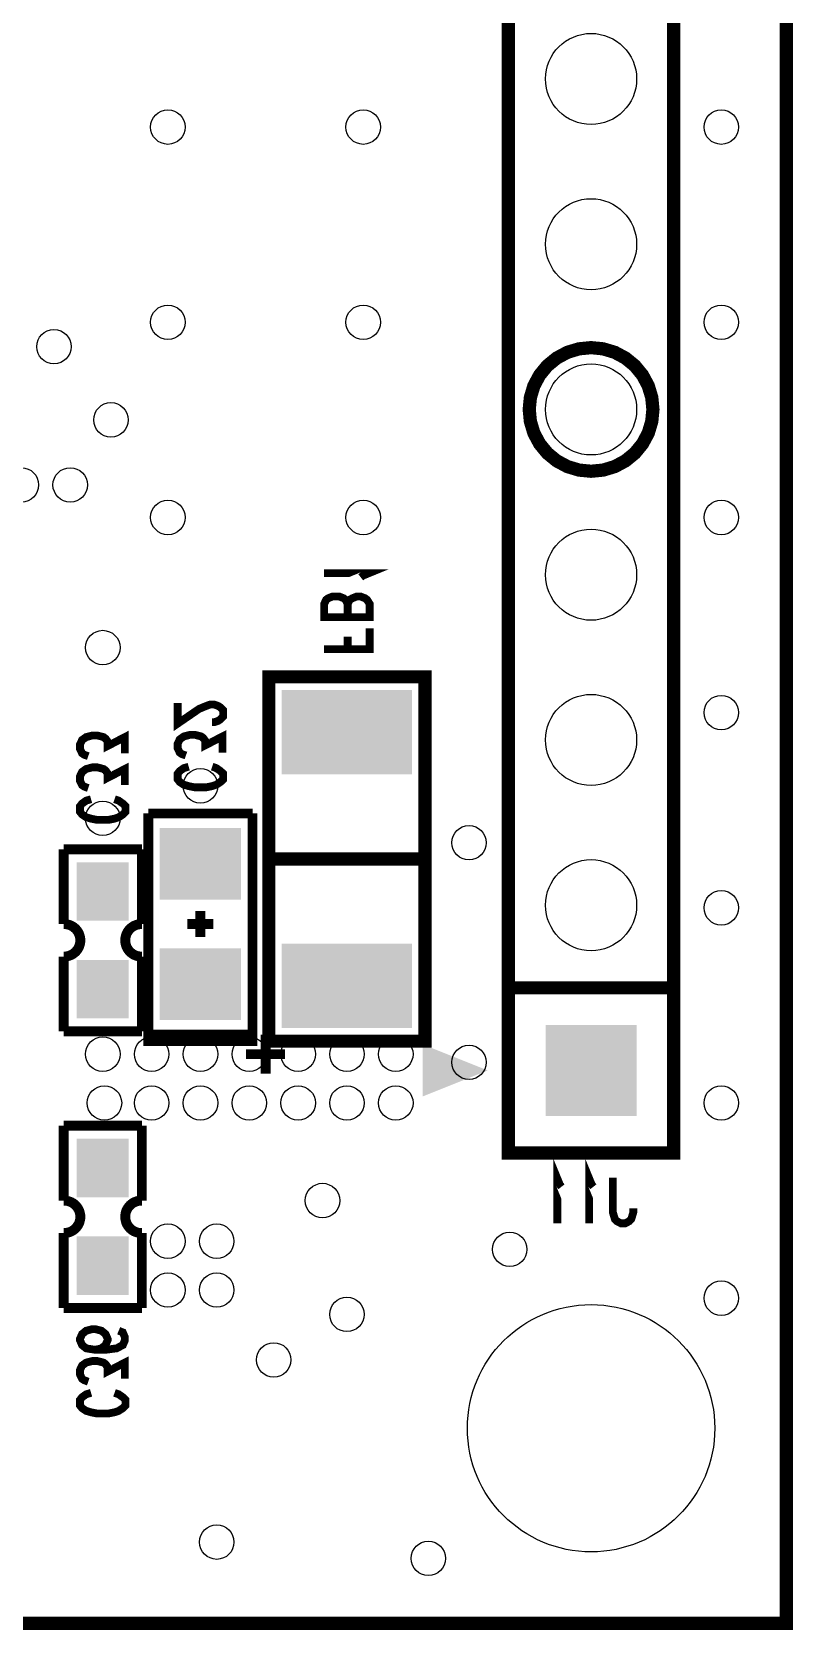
# Model space of a CAD drawing. Extents: x -0.1 to 57.1, y -0.1 to 42.5.
# Drawn here: x 45.41 to 57.1, y -0.1 to 24.46 of the extents above; entities that cross this region are included whole.
import ezdxf

# ---------------------------------------------------------------- set-up
doc = ezdxf.new("R2010")
doc.units = 0
doc.layers.get('0').update_dxf_attribs({"linetype": 'CONTINUOUS'})
doc.layers.add('03_ASSY2_GBR', color=7, linetype='CONTINUOUS')

# ---------------------------------------------------------------- blocks, each defined once
blk = doc.blocks.new('ROUND_13')
blk.add_circle((0, 0), 0.7)
blk = doc.blocks.new('ROUND_125')
blk.add_circle((0, 0), 1.9)
blk = doc.blocks.new('SQUARE_126')
blk.add_solid([(0.7, 0.7), (0.7, -0.7), (-0.7, 0.7), (-0.7, -0.7)])
blk = doc.blocks.new('RECTANGLE_132')
blk.add_solid([(0.4, 0.45), (0.4, -0.45), (-0.4, 0.45), (-0.4, -0.45)])
blk = doc.blocks.new('RECTANGLE_144')
blk.add_solid([(1, 0.65), (1, -0.65), (-1, 0.65), (-1, -0.65)])
blk = doc.blocks.new('RECTANGLE_146')
blk.add_solid([(0.625, 0.55), (0.625, -0.55), (-0.625, 0.55), (-0.625, -0.55)])
blk = doc.blocks.new('ROUND_177')
blk.add_circle((0, 0), 0.265)

msp = doc.modelspace()

# ---------------------------------------------------------------- linework, layer by layer
at = {"layer": '03_ASSY2_GBR'}
for points, const_width in [([(0, 0), (57, 0), (57, 35), (0, 35), (0, 0)], 0.2032), ([(55.27, 7.23), (52.73, 7.23), (52.73, 27.55), (55.27, 27.55), (55.27, 7.23)], 0.2032), ([(53.05, 18.66), (53.068, 18.475), (53.122, 18.296), (53.21, 18.132), (53.328, 17.988), (53.472, 17.87), (53.636, 17.782), (53.815, 17.728), (54, 17.71), (54.185, 17.728), (54.364, 17.782), (54.528, 17.87), (54.672, 17.988), (54.79, 18.132), (54.878, 18.296), (54.932, 18.475), (54.95, 18.66), (54.932, 18.845), (54.878, 19.024), (54.79, 19.188), (54.672, 19.332), (54.528, 19.45), (54.364, 19.538), (54.185, 19.592), (54, 19.61), (53.815, 19.592), (53.636, 19.538), (53.472, 19.45), (53.328, 19.332), (53.21, 19.188), (53.122, 19.024), (53.068, 18.845), (53.05, 18.66)], 0.2032), ([(50.462, 16.08), (50.494, 16.105), (50.589, 16.144), (49.9, 16.144)], 0.12), ([(50.261, 15.466), (50.261, 15.67), (50.229, 15.736), (50.197, 15.759), (50.133, 15.784), (50.027, 15.784), (49.964, 15.759), (49.932, 15.736), (49.9, 15.67), (49.9, 15.466), (50.6, 15.466), (50.6, 15.67), (50.558, 15.736), (50.526, 15.759), (50.462, 15.784), (50.398, 15.784), (50.335, 15.759), (50.292, 15.736), (50.261, 15.67)], 0.12), ([(50.6, 15.294), (50.6, 14.976), (49.9, 14.976)], 0.12), ([(50.261, 14.976), (50.261, 15.17)], 0.12), ([(49.05, 14.55), (49.05, 8.95), (51.45, 8.95), (51.45, 14.55), (49.05, 14.55)], 0.2032), ([(48.18, 13.853), (48.212, 13.853), (48.276, 13.875), (48.308, 13.898), (48.35, 13.942), (48.35, 14.035), (48.308, 14.079), (48.276, 14.101), (48.212, 14.124), (48.148, 14.124), (48.085, 14.101), (47.979, 14.057), (47.65, 13.831), (47.65, 14.149)], 0.12), ([(46.839, 13.375), (46.839, 13.624), (46.574, 13.487), (46.574, 13.557), (46.542, 13.601), (46.511, 13.624), (46.415, 13.649), (46.341, 13.649), (46.245, 13.624), (46.182, 13.579), (46.15, 13.512), (46.15, 13.442), (46.182, 13.375), (46.214, 13.353), (46.277, 13.331)], 0.12), ([(48.339, 13.385), (48.339, 13.634), (48.074, 13.497), (48.074, 13.567), (48.042, 13.611), (48.011, 13.634), (47.915, 13.659), (47.841, 13.659), (47.745, 13.634), (47.682, 13.589), (47.65, 13.522), (47.65, 13.452), (47.682, 13.385), (47.714, 13.363), (47.777, 13.341)], 0.12), ([(46.839, 12.885), (46.839, 13.134), (46.574, 12.997), (46.574, 13.067), (46.542, 13.111), (46.511, 13.134), (46.415, 13.159), (46.341, 13.159), (46.245, 13.134), (46.182, 13.089), (46.15, 13.022), (46.15, 12.952), (46.182, 12.885), (46.214, 12.863), (46.277, 12.841)], 0.12), ([(48.18, 13.169), (48.244, 13.147), (48.308, 13.102), (48.35, 13.061), (48.35, 12.975), (48.308, 12.934), (48.244, 12.892), (48.18, 12.87), (48.085, 12.851), (47.915, 12.851), (47.82, 12.87), (47.745, 12.892), (47.682, 12.934), (47.65, 12.975), (47.65, 13.061), (47.682, 13.102), (47.745, 13.147), (47.82, 13.169)], 0.12), ([(46.68, 12.669), (46.744, 12.647), (46.808, 12.602), (46.85, 12.561), (46.85, 12.475), (46.808, 12.434), (46.744, 12.392), (46.68, 12.37), (46.585, 12.351), (46.415, 12.351), (46.32, 12.37), (46.245, 12.392), (46.182, 12.434), (46.15, 12.475), (46.15, 12.561), (46.182, 12.602), (46.245, 12.647), (46.32, 12.669)], 0.12), ([(48.8, 12.45), (48.8, 9.05), (47.2, 9.05), (47.2, 12.45)], 0.1524), ([(47.2, 12.45), (48.8, 12.45)], 0.1524), ([(47.1, 11.9), (45.9, 11.9)], 0.1524), ([(45.9, 11.9), (45.9, 10.75)], 0.1524), ([(47.1, 11.9), (47.1, 10.75)], 0.1524), ([(49.05, 11.75), (51.45, 11.75)], 0.2032), ([(45.9, 10.75), (45.925, 10.749), (45.949, 10.746), (45.974, 10.74), (45.997, 10.732), (46.02, 10.722), (46.041, 10.71), (46.061, 10.695), (46.08, 10.679), (46.097, 10.66), (46.112, 10.64), (46.125, 10.619), (46.136, 10.597), (46.144, 10.573), (46.15, 10.549), (46.154, 10.525), (46.155, 10.5), (46.154, 10.475), (46.15, 10.451), (46.144, 10.427), (46.136, 10.403), (46.125, 10.381), (46.112, 10.36), (46.097, 10.34), (46.08, 10.321), (46.061, 10.305), (46.041, 10.29), (46.02, 10.278), (45.997, 10.268), (45.974, 10.26), (45.949, 10.254), (45.925, 10.251), (45.9, 10.25)], 0.1524), ([(47.1, 10.25), (47.075, 10.251), (47.051, 10.254), (47.026, 10.26), (47.003, 10.268), (46.98, 10.278), (46.959, 10.29), (46.939, 10.305), (46.92, 10.321), (46.903, 10.34), (46.888, 10.36), (46.875, 10.381), (46.864, 10.403), (46.856, 10.427), (46.85, 10.451), (46.846, 10.475), (46.845, 10.5), (46.846, 10.525), (46.85, 10.549), (46.856, 10.573), (46.864, 10.597), (46.875, 10.619), (46.888, 10.64), (46.903, 10.66), (46.92, 10.679), (46.939, 10.695), (46.959, 10.71), (46.98, 10.722), (47.003, 10.732), (47.026, 10.74), (47.051, 10.746), (47.075, 10.749), (47.1, 10.75)], 0.1524), ([(48.2, 10.75), (47.8, 10.75)], 0.1524), ([(48, 10.55), (48, 10.95)], 0.1524), ([(45.9, 10.25), (45.9, 9.1)], 0.1524), ([(47.1, 10.25), (47.1, 9.1)], 0.1524), ([(55.27, 9.77), (52.73, 9.77)], 0.2032), ([(47.1, 9.1), (45.9, 9.1)], 0.1524), ([(48.8, 9.05), (48.8, 8.95), (47.2, 8.95), (47.2, 9.05)], 0.1524), ([(49, 8.45), (49, 9.05)], 0.1524), ([(49.3, 8.75), (48.7, 8.75)], 0.1524), ([(45.9, 6.5), (45.9, 7.65)], 0.1524), ([(45.9, 7.65), (47.1, 7.65)], 0.1524), ([(47.1, 6.5), (47.1, 7.65)], 0.1524), ([(53.545, 6.712), (53.52, 6.744), (53.481, 6.839), (53.481, 6.15)], 0.12), ([(54.035, 6.712), (54.01, 6.744), (53.971, 6.839), (53.971, 6.15)], 0.12), ([(54.334, 6.85), (54.334, 6.32), (54.366, 6.214), (54.398, 6.182), (54.458, 6.15), (54.525, 6.15), (54.586, 6.182), (54.617, 6.214), (54.649, 6.32), (54.649, 6.383)], 0.12), ([(45.9, 6.5), (45.925, 6.499), (45.949, 6.496), (45.974, 6.49), (45.997, 6.482), (46.02, 6.472), (46.041, 6.46), (46.061, 6.445), (46.08, 6.429), (46.097, 6.41), (46.112, 6.39), (46.125, 6.369), (46.136, 6.347), (46.144, 6.323), (46.15, 6.299), (46.154, 6.275), (46.155, 6.25), (46.154, 6.225), (46.15, 6.201), (46.144, 6.177), (46.136, 6.153), (46.125, 6.131), (46.112, 6.11), (46.097, 6.09), (46.08, 6.071), (46.061, 6.055), (46.041, 6.04), (46.02, 6.028), (45.997, 6.018), (45.974, 6.01), (45.949, 6.004), (45.925, 6.001), (45.9, 6)], 0.1524), ([(47.1, 6), (47.075, 6.001), (47.051, 6.004), (47.026, 6.01), (47.003, 6.018), (46.98, 6.028), (46.959, 6.04), (46.939, 6.055), (46.92, 6.071), (46.903, 6.09), (46.888, 6.11), (46.875, 6.131), (46.864, 6.153), (46.856, 6.177), (46.85, 6.201), (46.846, 6.225), (46.845, 6.25), (46.846, 6.275), (46.85, 6.299), (46.856, 6.323), (46.864, 6.347), (46.875, 6.369), (46.888, 6.39), (46.903, 6.41), (46.92, 6.429), (46.939, 6.445), (46.959, 6.46), (46.98, 6.472), (47.003, 6.482), (47.026, 6.49), (47.051, 6.496), (47.075, 6.499), (47.1, 6.5)], 0.1524), ([(45.9, 4.85), (45.9, 6)], 0.1524), ([(47.1, 4.85), (47.1, 6)], 0.1524), ([(45.9, 4.85), (47.1, 4.85)], 0.1524), ([(46.744, 4.499), (46.808, 4.473), (46.839, 4.4), (46.839, 4.352), (46.808, 4.279), (46.712, 4.228), (46.542, 4.206), (46.383, 4.206), (46.245, 4.228), (46.182, 4.279), (46.15, 4.352), (46.15, 4.375), (46.182, 4.448), (46.245, 4.499), (46.341, 4.524), (46.383, 4.524), (46.479, 4.499), (46.542, 4.448), (46.574, 4.375), (46.574, 4.352), (46.542, 4.279), (46.479, 4.228), (46.383, 4.206)], 0.12), ([(46.839, 3.76), (46.839, 4.009), (46.574, 3.872), (46.574, 3.942), (46.542, 3.986), (46.511, 4.009), (46.415, 4.034), (46.341, 4.034), (46.245, 4.009), (46.182, 3.964), (46.15, 3.897), (46.15, 3.827), (46.182, 3.76), (46.214, 3.738), (46.277, 3.716)], 0.12), ([(46.68, 3.544), (46.744, 3.522), (46.808, 3.477), (46.85, 3.436), (46.85, 3.35), (46.808, 3.309), (46.744, 3.267), (46.68, 3.245), (46.585, 3.226), (46.415, 3.226), (46.32, 3.245), (46.245, 3.267), (46.182, 3.309), (46.15, 3.35), (46.15, 3.436), (46.182, 3.477), (46.245, 3.522), (46.32, 3.544)], 0.12)]:
    msp.add_lwpolyline(points, dxfattribs=dict(at, const_width=const_width))
for points in [[(51.413024, 8.499968), (51.41303, 8.899986), (52.412918, 8.499968), (51.41303, 8.899986)], [(51.41302, 8.100014), (51.413024, 8.499968), (51.41302, 8.100014), (52.412918, 8.499968)]]:
    msp.add_solid(points, dxfattribs=at)

# ---------------------------------------------------------------- block references
for name, p in [('ROUND_13', (54, 23.74)), ('ROUND_177', (47.5, 23)), ('ROUND_177', (50.5, 23)), ('ROUND_177', (56, 23)), ('ROUND_13', (54, 21.2)), ('ROUND_177', (47.5, 20)), ('ROUND_177', (50.5, 20)), ('ROUND_177', (56, 20)), ('ROUND_177', (45.75, 19.625)), ('ROUND_13', (54, 18.66)), ('ROUND_177', (46.625, 18.5)), ('ROUND_177', (45.25, 17.5)), ('ROUND_177', (46, 17.5)), ('ROUND_177', (47.5, 17)), ('ROUND_177', (50.5, 17)), ('ROUND_177', (56, 17)), ('ROUND_13', (54, 16.12)), ('ROUND_177', (46.5, 15)), ('RECTANGLE_144', (50.25, 13.7)), ('ROUND_13', (54, 13.58)), ('ROUND_177', (56, 14)), ('ROUND_177', (48, 12.875)), ('ROUND_177', (46.5, 12.375)), ('RECTANGLE_146', (48, 11.675)), ('ROUND_177', (52.125, 12)), ('RECTANGLE_132', (46.5, 11.25)), ('ROUND_13', (54, 11.04)), ('ROUND_177', (56, 11)), ('RECTANGLE_146', (48, 9.825)), ('RECTANGLE_144', (50.25, 9.8)), ('RECTANGLE_132', (46.5, 9.75)), ('SQUARE_126', (54, 8.5)), ('ROUND_177', (46.5, 8.75)), ('ROUND_177', (47.25, 8.75)), ('ROUND_177', (48, 8.75)), ('ROUND_177', (48.75, 8.75)), ('ROUND_177', (49.5, 8.75)), ('ROUND_177', (50.25, 8.75)), ('ROUND_177', (51, 8.75)), ('ROUND_177', (52.125, 8.625)), ('ROUND_177', (46.525, 8)), ('ROUND_177', (47.25, 8)), ('ROUND_177', (48, 8)), ('ROUND_177', (48.75, 8)), ('ROUND_177', (49.5, 8)), ('ROUND_177', (50.25, 8)), ('ROUND_177', (51, 8)), ('ROUND_177', (56, 8)), ('RECTANGLE_132', (46.5, 7)), ('ROUND_177', (49.875, 6.5)), ('RECTANGLE_132', (46.5, 5.5)), ('ROUND_177', (47.5, 5.875)), ('ROUND_177', (48.25, 5.875)), ('ROUND_177', (52.75, 5.75)), ('ROUND_177', (47.5, 5.125)), ('ROUND_177', (48.25, 5.125)), ('ROUND_177', (56, 5)), ('ROUND_177', (50.25, 4.75)), ('ROUND_125', (54, 3)), ('ROUND_177', (49.125, 4.05)), ('ROUND_177', (48.25, 1.25)), ('ROUND_177', (51.5, 1))]:
    msp.add_blockref(name, p, dxfattribs=at)

doc.saveas('drawing.dxf')
